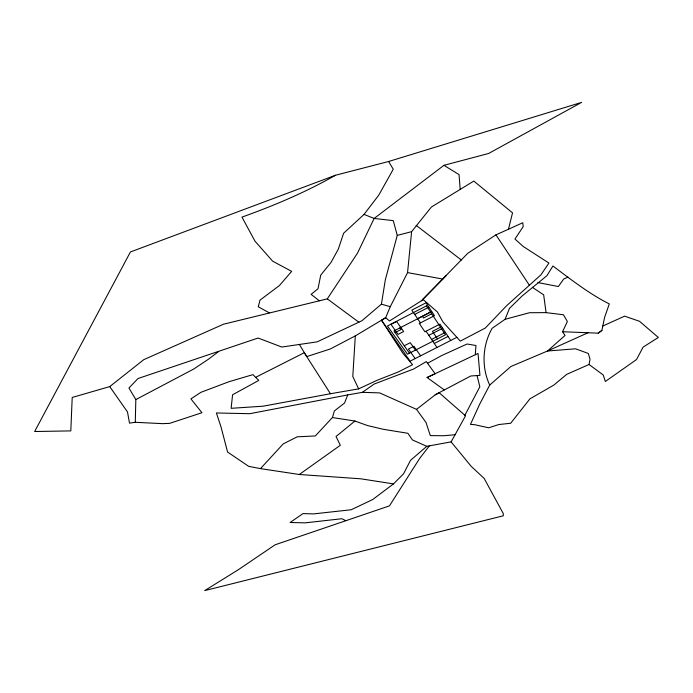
<?xml version="1.0" encoding="UTF-8"?>
<svg xmlns="http://www.w3.org/2000/svg" width="693" height="693" viewBox="0 0 693 693"><rect width="100%" height="100%" fill="white"/><g stroke="black" fill="none" stroke-linecap="round" stroke-linejoin="round"><path stroke-width="1.04" d="M109.737 386.607L143.746 359.676L223.449 324.229L327.295 298.865L357.527 253.092L374.142 218.451L443.944 165.315L488.591 153.499L581.583 102.391L388.617 161.495L335.507 175.251L130.423 251.966L34.65 431.514L70.807 430.899L72.211 397.453L109.737 386.607L127.495 411.954L129.487 423.137L135.274 422.297L135.837 399.584L128.95 388.011L138.002 378.534L258.082 338.037L281.808 347.037L317.169 341.857L361.954 320.72L381.41 304.166L385.334 279.799L397.254 235.395L393.277 220.625L374.142 218.451L364.042 214.406L343.633 233.229L338.279 249.203L331.003 262.456L320.72 275.112L318.009 288.747L311.122 294.36L319.3 300.788M423.25 299.627L389.544 320.963L385.663 317.723L355.318 335.88L352.789 376.507L358.671 388.86L376.966 380.344L398.31 371.95L412.56 364.709L403.014 353.456L381.496 320.235L385.663 317.723L390.272 306.687L407.553 272.609L411.616 231.661L431.401 207.025L473.813 181.072L512.543 212.864L508.437 229.253L495.945 234.849L467.853 253.222L422.877 299.289L437.396 311.989L442.957 321.976L460.317 341.121L485.265 328.058L506.843 305.483L540.861 274.93L548.917 263.054L523.206 246.465L514.951 239.042L523.189 226.646L522.782 222.739L508.437 229.253M475.303 354.738L475.961 345.512L467.091 344.005L441.666 355.57L427.546 363.271M505.076 319.3L529.495 312.725L546.067 312.63L563.435 314.761L567.376 321.535L562.543 331.73L598.25 333.168L601.914 330.37L604.591 317.437L609.294 303.932C588.972 293.659 571.075 279.574 552.91 266.017L546.864 275.745L521.994 296.093L509.476 308.368L505.076 319.3L492.143 328.3C482.345 345.357 481.358 367.247 489.708 385.065L479.703 404.114L470.469 424.376L474.601 424.662L488.66 427.798L498.865 424.532L510.672 423.25L529.937 398.847L553.82 385.091L566.683 374.367L589.041 364.483L590.038 359.139L588.279 353.456L575.606 348.804L547.487 351.013L510.88 366.51L489.708 385.065M347.73 394.923L249.783 413.695L216.389 412.976L221.006 426.871L227.573 452.044L248.674 466.346L260.481 468.624L283.238 443.892L297.202 436.815L315.332 435.958L332.423 417.541L334.381 410.923L344.56 403.031L347.73 394.923L362.396 392.325L379.634 392.896L416.528 409.372L426.03 422.496L430.318 435.602L443.598 435.741L455.084 434.736L465.505 415.817L439.137 392.732L435.213 394.837L416.528 409.372M464.873 415.272L479.842 386.789L477.053 375.554M345.859 520.712L341.944 518.728L305.215 522.843L290.107 522.505L302.98 513.608L313.712 513.885L351.204 509.753L372.713 499.532L393.511 483.887L403.56 473.795L410.507 460.343L426.784 446.318L451.1 441.874L455.084 434.736M364.042 214.406L378.75 195.166L393.26 169.248L388.617 161.495M429.391 445.842L419.715 458.342L389.449 505.873L275.164 544.776L238.279 569.75L204.704 590.609L503.309 515.783L503.265 513.53L484.147 478.387L471.214 466.354L451.1 441.874M421.457 300.762L446.093 275.771M426.784 446.318L412.456 439.934L407.874 433.29L383.29 429.288L367.611 425.58L354.946 421.032L336.044 436.486L340.315 445.287L299.281 474.497L260.481 468.624M598.25 333.168L601.914 330.362M218.711 351.446L208.428 359.243L193.754 369.014L135.837 399.584M362.396 392.325L374.107 384.069L413.496 369.074L426.316 361.581L435.126 373.718L427.079 377.512L444.326 389.942L470.772 375.987L479.946 375.355L478.031 353.456L427.079 377.512M335.507 175.251C305.795 192.178 274.151 205.596 241.978 217.1L254.989 241.19L272.67 261.174L291.658 271.37L279.418 285.551L260.005 300.13L258.272 306.774L269.3 312.864M435.213 394.837L444.326 389.942M355.318 335.88L330.318 348.96L306.756 356.618L299.367 344.456M414.717 314.423L428.872 307.138M417.584 318.685L431.678 311.434M430.604 312.101L393.979 330.925L409.416 353.187M395.123 332.562L401.056 329.513L399.904 327.876M431.704 313.773L423.501 317.983L422.392 316.32M404.27 345.764L410.273 342.689L415.454 350.112M440.523 327.209L432.432 331.349L437.456 338.877M428.82 335.343L442.697 328.248M431.574 339.423L445.391 332.363M434.294 343.459L448.059 336.443M456.886 337.335L410.091 361.174L381.496 320.235M135.274 422.297L162.578 423.648L169.646 423.362L201.949 412.725L190.913 398.873L200.927 392.307L229.011 381.713L252.954 374.627L255.63 377.347L304.262 352.72L330.448 393.737L358.671 388.86M567.888 277.139L563.686 279.054L558.341 286.538L537.959 282.579M588.019 332.744L547.487 351.013L565.046 335.447L562.543 331.73M602.659 326.074L624.618 316.155L639.535 321.301L658.35 337.482L643.113 347.106L636.538 359.52L605.344 381.479L603.248 375L589.041 364.483M397.254 235.395L411.616 231.661M330.448 393.737L263.063 406.202L231.133 408.316L232.588 394.767L258.792 380.405L255.63 377.347M299.281 474.497L360.724 478.794L393.511 483.887M332.423 417.541L354.946 421.032M407.553 272.609L442.818 279.08M381.41 304.166L390.272 306.687M443.944 165.315L459.061 174.619L460.169 189.042M532.354 287.344L543.659 294.802L546.067 312.63M327.295 298.865L358.887 322.228M416.155 225.364L461.33 259.988M415.159 358.593L408.428 349.055L413.929 346.249L420.608 355.821M420.434 322.903L411.815 310.135L426.03 302.806L434.468 315.696L419.308 323.475L424.939 331.8L439.977 324.099L450.71 340.488M426.048 331.237L436.997 347.47M495.945 234.849L529.391 285.23M426.516 305.864L387.43 325.996L407.475 354.184L445.495 334.78L426.516 305.864M396.613 321.439L390.973 324.341L398.068 334.381L403.647 331.523L396.613 321.439"/></g></svg>
